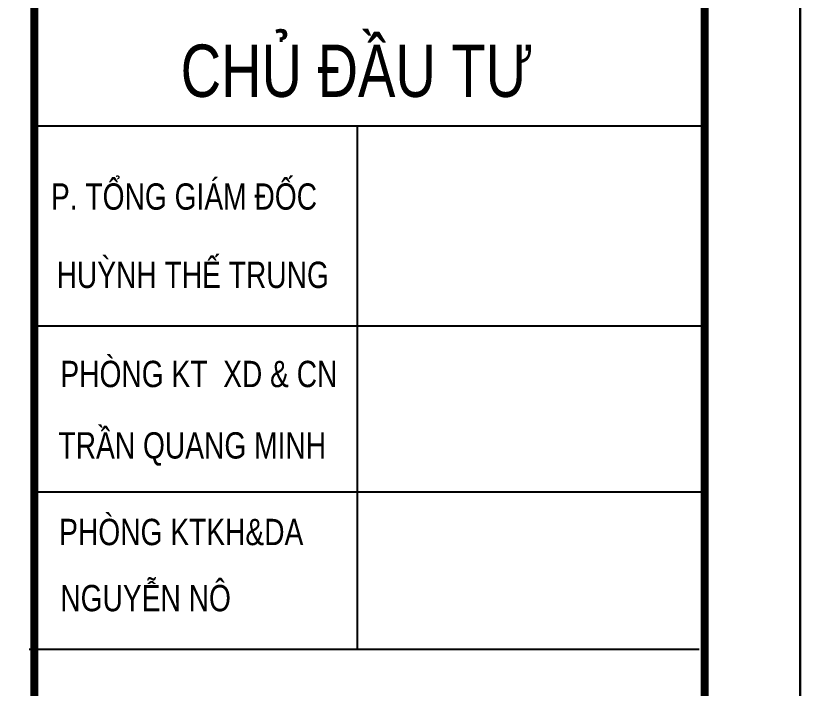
# Model space of a CAD drawing. Extents: x -2063571 to 559285, y 565862 to 1758715.
# Drawn here: x -2062829.7 to -2062731.4, y 566150.1 to 566234.4 of the extents above; entities that cross this region are included whole.
import ezdxf
from ezdxf.enums import TextEntityAlignment as Align

# ---------------------------------------------------------------- set-up
doc = ezdxf.new("R2010")
doc.units = 0
doc.header["$MEASUREMENT"] = 0
doc.layers.get('0').update_dxf_attribs({"linetype": 'CONTINUOUS'})
doc.layers.add('B-3000', color=5, linetype='CONTINUOUS')
doc.layers.add('Khung ten', color=7, linetype='CONTINUOUS')
doc.styles.add('VnAvantH Bold', font='VHAVANB_1.TTF', dxfattribs={"width": 0.8})

msp = doc.modelspace()

# ---------------------------------------------------------------- linework, layer by layer
for p, q in [((-2062827.353, 566220.636), (-2062743.353, 566220.636)), ((-2062786.893, 566220.636), (-2062786.893, 566191.526)), ((-2062826.95, 566195.583), (-2062742.95, 566195.583)), ((-2062786.893, 566191.526), (-2062786.893, 566155.028)), ((-2062826.95, 566174.783), (-2062742.95, 566174.783)), ((-2062828.009, 566155.028), (-2062744.009, 566155.028)), ((-2062828.009, 566155.028), (-2062744.009, 566155.028)), ((-2062828.009, 566155.028), (-2062744.009, 566155.028))]:
    msp.add_line(p, q)
at = {"layer": 'B-3000', "color": 1, "linetype": 'Continuous', "lineweight": 35, "flags": 128}
msp.add_lwpolyline([(-2062827.353, 566046.385), (-2062827.353, 565874.221), (-2063073.585, 565874.221), (-2063546.353, 565874.221), (-2063546.353, 566444.221), (-2062827.353, 566444.221), (-2062827.353, 566046.385)], close=True, dxfattribs=at)
at = {"layer": 'Khung ten', "color": 8}
for points in [[(-2063571.353, 566456.221), (-2062731.353, 566456.221), (-2062731.353, 565862.221), (-2063571.353, 565862.221)], [(-2063571.353, 565862.221), (-2062731.353, 565862.221), (-2062731.353, 566456.221), (-2063571.353, 566456.221)], [(-2063571.353, 566456.221), (-2062731.353, 566456.221), (-2062731.353, 565862.221), (-2063571.353, 565862.221)]]:
    msp.add_lwpolyline(points, close=True, dxfattribs=at)
at = {"layer": 'Khung ten', "const_width": 1}
msp.add_lwpolyline([(-2063546.353, 565874.221), (-2062743.353, 565874.221), (-2062743.353, 566444.221), (-2063546.353, 566444.221)], close=True, dxfattribs=at)
at = {"layer": 'Khung ten', "color": 1, "const_width": 1}
msp.add_lwpolyline([(-2062743.353, 566444.221), (-2062827.353, 566444.221), (-2062827.353, 565874.221), (-2062743.353, 565874.221)], close=True, dxfattribs=at)

# ---------------------------------------------------------------- texts
at = {"layer": 'Khung ten', "color": 2, "style": 'VnAvantH Bold', "width": 0.8}
msp.add_text('CHñ §ÇU T¦ ', height=6.5625, dxfattribs=at).set_placement((-2062785.924, 566224.265), align=Align.CENTER)
at = {"layer": 'Khung ten', "style": 'VnAvantH Bold', "width": 0.8}
for s, p in [('p. TæNG GI¸M §èC', (-2062825.257, 566210.128)), ('Phßng kT  xd & CN', (-2062824.08, 566187.888)), ('phßng ktkh&da', (-2062824.231, 566168.081))]:
    msp.add_text(s, height=3.3, dxfattribs=at).set_placement(p)
at = {"layer": 'Khung ten', "color": 31, "style": 'VnAvantH Bold', "width": 0.8}
for s, p in [('HUúNH THÕ TRUNG', (-2062824.553, 566200.314)), ('trÇn quang minh', (-2062824.316, 566178.936)), ('nguyÔn n«', (-2062824.088, 566159.795))]:
    msp.add_text(s, height=3.3, dxfattribs=at).set_placement(p)

doc.saveas('drawing.dxf')
